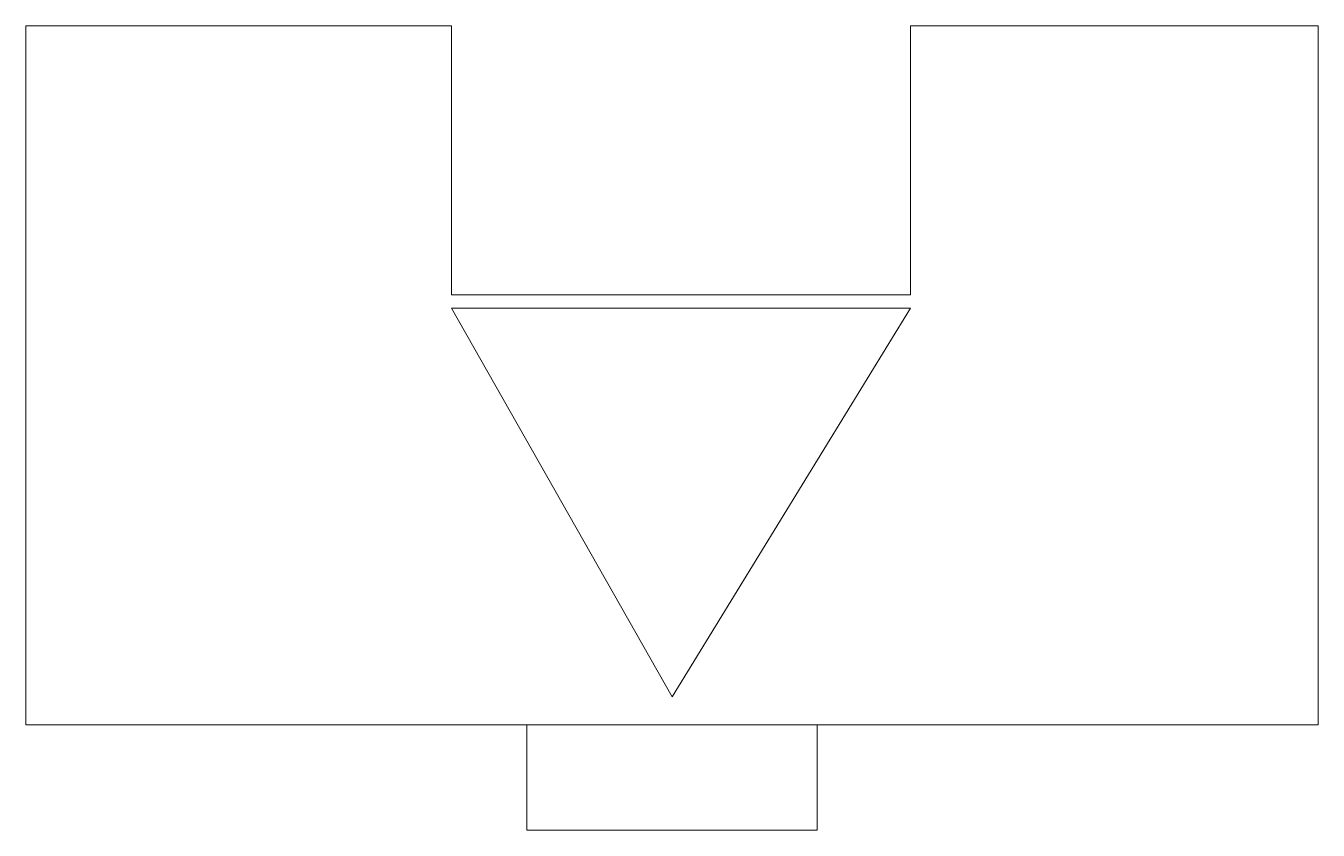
# Paper-space layout 'Notes Area' of a CAD drawing. Header units: millimetres. Extents: x -245 to 245, y -305 to 0.
import ezdxf

# ---------------------------------------------------------------- set-up
doc = ezdxf.new("R2010")
doc.units = ezdxf.units.MM

psp = doc.layouts.new('Notes Area')

# ---------------------------------------------------------------- linework, layer by layer
at = {"color": 7, "linetype": 'Continuous', "lineweight": 15}
for p, q in [((-245, -265), (-245, 0)), ((-245, 0), (-83.55, 0)), ((-83.55, 0), (-83.55, -102)), ((90.45, 0), (245, 0)), ((90.45, 0), (90.45, -102)), ((245, -265), (245, 0)), ((-83.55, -102), (90.45, -102)), ((-83.55, -107), (0.07, -254.5)), ((90.45, -107), (-83.55, -107)), ((0.07, -254.5), (90.45, -107)), ((-245, -265), (245, -265)), ((-55, -265), (-55, -305)), ((55, -305), (55, -265)), ((55, -305), (-55, -305))]:
    psp.add_line(p, q, dxfattribs=at)

doc.saveas('drawing.dxf')
